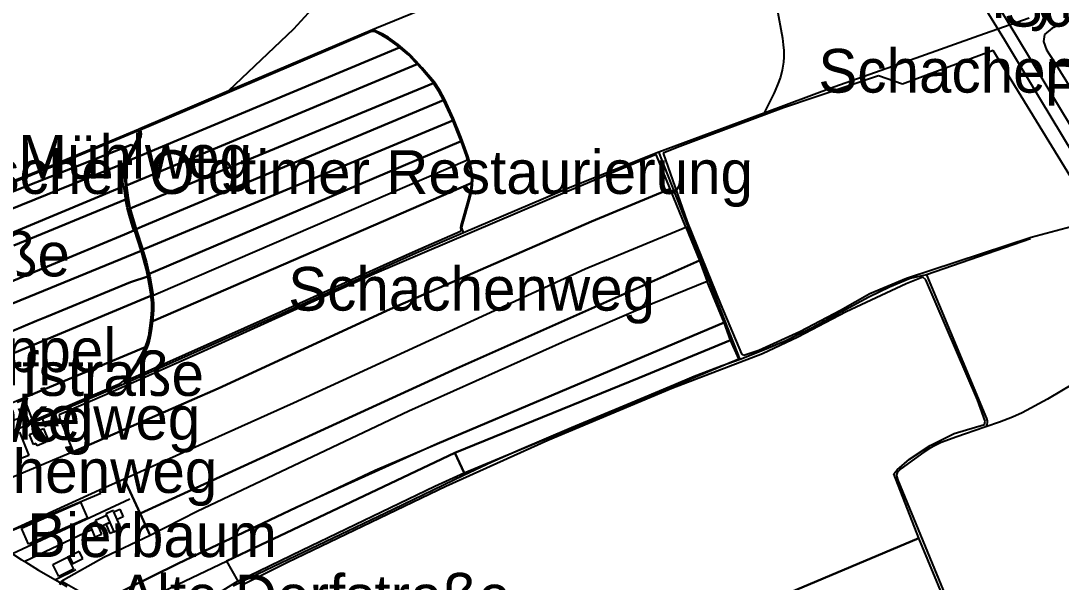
# Model space of a CAD drawing. Extents: x -3657 to 4700, y -7332 to 8131.
# Drawn here: x -1506 to -472, y -3259 to -2701 of the extents above; entities that cross this region are included whole.
import ezdxf

# ---------------------------------------------------------------- set-up
doc = ezdxf.new("R2010")
doc.units = 0
for name, color, linetype in [('OSM_BUILDING_GARAGE', 9, 'CONTINUOUS'), ('OSM_BUILDING_HOUSE', 9, 'CONTINUOUS'), ('OSM_BUILDING_ROOF', 9, 'CONTINUOUS'), ('OSM_BUILDING_YES', 9, 'CONTINUOUS'), ('OSM_HIGHWAY_MOTORWAY', 8, 'CONTINUOUS'), ('OSM_HIGHWAY_RESIDENTIAL', 8, 'CONTINUOUS'), ('OSM_HIGHWAY_SERVICE', 8, 'CONTINUOUS'), ('OSM_HIGHWAY_TRACK', 8, 'CONTINUOUS'), ('OSM_HIGHWAY_UNCLASSIFIED', 8, 'CONTINUOUS'), ('OSM_LABELS', 8, 'CONTINUOUS'), ('OSM_LANDUSE_FARMLAND', 3, 'CONTINUOUS'), ('OSM_LANDUSE_RESIDENTIAL', 3, 'CONTINUOUS')]:
    doc.layers.add(name, color=color, linetype=linetype)

msp = doc.modelspace()

# ---------------------------------------------------------------- linework, layer by layer
at = {"layer": 'OSM_BUILDING_GARAGE'}
for p, q in [((-1509.836221, -3079.760991), (-1503.852081, -3077.537092)), ((-1503.852081, -3077.537092), (-1500.84105, -3085.632083)), ((-1500.84105, -3085.632083), (-1506.82519, -3087.855981))]:
    msp.add_line(p, q, dxfattribs=at)
at = {"layer": 'OSM_BUILDING_HOUSE'}
for p, q in [((-1414.279593, -3187.575592), (-1421.659274, -3190.822483)), ((-1421.659274, -3190.822483), (-1421.120777, -3192.056747)), ((-1421.120777, -3192.056747), (-1417.806367, -3199.484568)), ((-1413.733511, -3188.820975), (-1414.279593, -3187.575592)), ((-1410.396348, -3196.426708), (-1413.733511, -3188.820975)), ((-1417.806367, -3199.484568), (-1413.801772, -3208.535835)), ((-1413.801772, -3208.535835), (-1406.475182, -3205.288943)), ((-1406.475182, -3205.288943), (-1410.396348, -3196.426708)), ((-1474.522969, -3241.282741), (-1459.847036, -3233.954995)), ((-1459.847036, -3233.954995), (-1456.305093, -3241.060351)), ((-1468.67535, -3253.002686), (-1474.522969, -3241.282741)), ((-1453.999417, -3245.68606), (-1468.67535, -3253.002686)), ((-1456.305093, -3241.060351), (-1453.999417, -3245.68606))]:
    msp.add_line(p, q, dxfattribs=at)
at = {"layer": 'OSM_BUILDING_ROOF'}
for p, q in [((-1458.155702, -3233.109914), (-1459.847036, -3233.954995)), ((-1459.847036, -3233.954995), (-1456.305093, -3241.060351)), ((-1454.613758, -3240.21527), (-1458.155702, -3233.109914)), ((-1456.305093, -3241.060351), (-1454.613758, -3240.21527))]:
    msp.add_line(p, q, dxfattribs=at)
at = {"layer": 'OSM_BUILDING_YES'}
for p, q in [((-1508.52411, -3086.232535), (-1505.095933, -3094.705589)), ((-1505.095933, -3094.705589), (-1516.844264, -3099.464732)), ((-1507.553298, -3109.59459), (-1498.300256, -3132.723134)), ((-1497.761759, -3111.807369), (-1483.707752, -3105.947396)), ((-1493.59789, -3121.814912), (-1497.761759, -3111.807369)), ((-1483.707752, -3105.947396), (-1479.323933, -3116.455316)), ((-1490.973666, -3120.725202), (-1493.59789, -3121.814912)), ((-1489.980102, -3123.115893), (-1490.973666, -3120.725202)), ((-1481.462751, -3119.557655), (-1489.980102, -3123.115893)), ((-1479.323933, -3116.455316), (-1482.243951, -3117.678461)), ((-1482.243951, -3117.678461), (-1481.462751, -3119.557655)), ((-1498.300256, -3132.723134), (-1506.817606, -3136.136819)), ((-1505.56617, -3205.022076), (-1446.961037, -3179.191494)), ((-1446.961037, -3179.191494), (-1440.021254, -3194.936696)), ((-1440.021254, -3194.936696), (-1498.633972, -3220.767277)), ((-1432.216844, -3196.927085), (-1421.120777, -3192.056747)), ((-1421.120777, -3192.056747), (-1417.806367, -3199.484568)), ((-1413.733511, -3188.820975), (-1407.931398, -3186.274611)), ((-1410.396348, -3196.426708), (-1413.733511, -3188.820975)), ((-1404.594235, -3193.880344), (-1410.396348, -3196.426708)), ((-1407.931398, -3186.274611), (-1404.594235, -3193.880344)), ((-1498.633972, -3220.767277), (-1505.56617, -3205.022076)), ((-1437.859683, -3201.185851), (-1431.556996, -3198.428216)), ((-1435.182368, -3207.301572), (-1437.859683, -3201.185851)), ((-1431.556996, -3198.428216), (-1432.216844, -3196.927085)), ((-1431.556996, -3198.428216), (-1428.879681, -3204.532818)), ((-1428.879681, -3204.532818), (-1431.556996, -3198.428216)), ((-1421.484831, -3201.108014), (-1428.879681, -3204.532818)), ((-1428.879681, -3204.532818), (-1425.982416, -3211.148916)), ((-1421.484831, -3201.108014), (-1417.806367, -3199.484568)), ((-1417.806367, -3199.484568), (-1421.484831, -3201.108014)), ((-1419.839003, -3204.844164), (-1421.484831, -3201.108014)), ((-1417.495404, -3210.159281), (-1419.839003, -3204.844164)), ((-1417.806367, -3199.484568), (-1413.801772, -3208.535835)), ((-1432.277519, -3213.91767), (-1435.182368, -3207.301572)), ((-1425.982416, -3211.148916), (-1432.277519, -3213.91767)), ((-1413.801772, -3208.535835), (-1417.495404, -3210.159281)), ((-1448.220057, -3228.15062), (-1458.155702, -3233.109914)), ((-1458.155702, -3233.109914), (-1454.613758, -3240.21527)), ((-1454.613758, -3240.21527), (-1444.678114, -3235.255976)), ((-1444.678114, -3235.255976), (-1448.220057, -3228.15062))]:
    msp.add_line(p, q, dxfattribs=at)
at = {"layer": 'OSM_HIGHWAY_MOTORWAY'}
for p, q in [((-554.816015, -2676.50147), (-528.399336, -2719.800774)), ((-516.271782, -2716.620599), (-539.222362, -2678.047079)), ((-528.399336, -2719.800774), (-492.79029, -2778.878639)), ((-400.396382, -2908.498565), (-516.271782, -2716.620599)), ((-492.79029, -2778.878639), (-449.392002, -2850.7328))]:
    msp.add_line(p, q, dxfattribs=at)
at = {"layer": 'OSM_HIGHWAY_RESIDENTIAL'}
for p, q in [((-554.049984, -2715.330738), (-503.97737, -2698.006569)), ((-616.333581, -2737.736516), (-554.049984, -2715.330738)), ((-698.033399, -2766.536002), (-616.333581, -2737.736516)), ((-767.271947, -2792.166432), (-698.033399, -2766.536002)), ((-872.142294, -2830.984581), (-767.271947, -2792.166432)), ((-960.175137, -2866.255612), (-872.142294, -2830.984581)), ((-1066.114894, -2911.111645), (-960.175137, -2866.255612)), ((-1113.373672, -2931.349122), (-1066.114894, -2911.111645)), ((-1145.114643, -2945.570953), (-1113.373672, -2931.349122)), ((-1246.109331, -2991.383263), (-1145.114643, -2945.570953)), ((-1403.979894, -3061.436067), (-1246.109331, -2991.383263)), ((-1484.921266, -3096.151123), (-1403.979894, -3061.436067)), ((-1527.985837, -3113.986789), (-1497.663161, -3101.455121)), ((-1497.663161, -3101.455121), (-1487.788192, -3097.374267)), ((-1487.788192, -3097.374267), (-1484.921266, -3096.151123)), ((-1514.515834, -3230.608028), (-1505.90747, -3235.989863)), ((-1505.90747, -3235.989863), (-1502.221422, -3238.269359)), ((-1502.221422, -3238.269359), (-1488.73625, -3246.620098)), ((-1488.73625, -3246.620098), (-1471.868408, -3256.505327)), ((-1471.868408, -3256.505327), (-1460.552391, -3263.132544))]:
    msp.add_line(p, q, dxfattribs=at)
at = {"layer": 'OSM_HIGHWAY_SERVICE'}
for p, q in [((-1502.934362, -3087.45568), (-1497.663161, -3101.455121)), ((-1481.568934, -3104.557459), (-1484.921266, -3096.151123)), ((-1397.866818, -3176.233709), (-1514.515834, -3230.608028)), ((-1435.910476, -3206.66776), (-1502.221422, -3238.269359)), ((-1451.564805, -3246.319871), (-1471.868408, -3256.505327))]:
    msp.add_line(p, q, dxfattribs=at)
at = {"layer": 'OSM_HIGHWAY_TRACK'}
for p, q in [((-1152.805287, -2707.747244), (-1000.259016, -2645.466966)), ((-1234.884328, -2708.736879), (-1216.628529, -2689.033138)), ((-754.841015, -2687.498648), (-749.243682, -2718.232926)), ((-1299.390172, -2770.172076), (-1234.884328, -2708.736879)), ((-1146.343326, -2714.163191), (-1156.825052, -2709.459646)), ((-1140.852176, -2717.521278), (-1146.343326, -2714.163191)), ((-1131.28817, -2724.337527), (-1140.852176, -2717.521278)), ((-749.243682, -2718.232926), (-748.325962, -2724.849024)), ((-1119.790127, -2733.900291), (-1131.28817, -2724.337527)), ((-748.325962, -2724.849024), (-747.817803, -2730.241978)), ((-747.817803, -2730.241978), (-747.719205, -2737.158302)), ((-1113.282659, -2740.92781), (-1119.790127, -2733.900291)), ((-747.719205, -2737.158302), (-748.128766, -2741.939684)), ((-1107.184752, -2747.532789), (-1113.282659, -2740.92781)), ((-1095.079952, -2761.988129), (-1107.184752, -2747.532789)), ((-749.34228, -2749.879002), (-751.071537, -2756.795326)), ((-748.128766, -2741.939684), (-749.34228, -2749.879002)), ((-751.071537, -2756.795326), (-753.923295, -2764.434418)), ((-1089.482619, -2770.438944), (-1095.079952, -2761.988129)), ((-1084.803006, -2778.978714), (-1089.482619, -2770.438944)), ((-753.923295, -2764.434418), (-757.480407, -2772.473811)), ((-1076.15672, -2797.804015), (-1084.803006, -2778.978714)), ((-757.480407, -2772.473811), (-767.271947, -2792.166432)), ((-1068.526752, -2816.940662), (-1076.15672, -2797.804015)), ((-1387.916005, -2811.447633), (-1389.402559, -2808.489848)), ((-1388.120785, -2815.617442), (-1387.817407, -2813.171154)), ((-1387.817407, -2813.171154), (-1387.916005, -2811.447633)), ((-1400.36969, -2839.33532), (-1389.645262, -2819.275756)), ((-1389.645262, -2819.275756), (-1388.120785, -2815.617442)), ((-1062.019284, -2834.95424), (-1068.526752, -2816.940662)), ((-791.132662, -3037.25117), (-872.142294, -2830.984581)), ((-1402.356819, -2847.063368), (-1401.689387, -2842.793483)), ((-1401.689387, -2842.793483), (-1400.36969, -2839.33532)), ((-1059.68327, -2842.582212), (-1062.019284, -2834.95424)), ((-1058.257392, -2848.386587), (-1059.68327, -2842.582212)), ((-1402.76638, -2852.456322), (-1402.356819, -2847.063368)), ((-1402.667782, -2858.560923), (-1402.76638, -2852.456322)), ((-1057.241074, -2854.391113), (-1058.257392, -2848.386587)), ((-1057.036293, -2858.149502), (-1057.241074, -2854.391113)), ((-1402.356819, -2864.465374), (-1402.667782, -2858.560923)), ((-1400.733745, -2876.974803), (-1402.356819, -2864.465374)), ((-1058.052611, -2869.446906), (-1057.339672, -2864.265223)), ((-1057.339672, -2864.265223), (-1057.036293, -2858.149502)), ((-1059.577088, -2876.37435), (-1058.052611, -2869.446906)), ((-1399.004487, -2886.448611), (-1400.733745, -2876.974803)), ((-1064.871042, -2895.199651), (-1059.577088, -2876.37435)), ((-1396.971852, -2893.665161), (-1399.004487, -2886.448611)), ((-1393.710533, -2904.66234), (-1396.971852, -2893.665161)), ((-1067.616617, -2904.562264), (-1064.871042, -2895.199651)), ((-1385.17043, -2931.215688), (-1393.710533, -2904.66234)), ((-1067.813813, -2906.285786), (-1067.616617, -2904.562264)), ((-1067.616617, -2907.609005), (-1067.813813, -2906.285786)), ((-1066.114894, -2911.111645), (-1067.616617, -2907.609005)), ((-502.566661, -2917.3608), (-606.011129, -2953.143328)), ((-1382.318672, -2941.089798), (-1385.17043, -2931.215688)), ((-1380.900378, -2946.994248), (-1382.318672, -2941.089798)), ((-1379.171121, -2954.722296), (-1380.900378, -2946.994248)), ((-1377.84384, -2962.250192), (-1379.171121, -2954.722296)), ((-622.325306, -2957.012911), (-642.659247, -2965.630518)), ((-606.011129, -2953.143328), (-622.325306, -2957.012911)), ((-606.011129, -2953.143328), (-546.22282, -3096.184481)), ((-1376.220765, -2972.124302), (-1377.84384, -2962.250192)), ((-642.659247, -2965.630518), (-663.228306, -2975.571344)), ((-1375.507826, -2977.828601), (-1376.220765, -2972.124302)), ((-1375.098265, -2981.687065), (-1375.507826, -2977.828601)), ((-663.228306, -2975.571344), (-690.850914, -2990.382509)), ((-1375.811205, -2996.142406), (-1375.204448, -2988.002937)), ((-1375.204448, -2988.002937), (-1375.098265, -2981.687065)), ((-1376.933705, -3006.416817), (-1375.811205, -2996.142406)), ((-690.850914, -2990.382509), (-719.687036, -3006.016515)), ((-1378.253401, -3014.055909), (-1376.933705, -3006.416817)), ((-719.687036, -3006.016515), (-745.625894, -3018.726095)), ((-1379.777878, -3020.16051), (-1378.253401, -3014.055909)), ((-745.625894, -3018.726095), (-765.193804, -3027.188029)), ((-1384.662271, -3031.758141), (-1381.711915, -3025.653539)), ((-1381.711915, -3025.653539), (-1379.777878, -3020.16051)), ((-765.193804, -3027.188029), (-791.132662, -3037.25117)), ((-1395.341193, -3049.060071), (-1389.440482, -3040.208955)), ((-1389.440482, -3040.208955), (-1384.662271, -3031.758141)), ((-791.132662, -3037.25117), (-809.130589, -3043.689356)), ((-1403.979894, -3061.436067), (-1395.341193, -3049.060071)), ((-809.130589, -3043.689356), (-836.882133, -3054.319591)), ((-441.291797, -3050.505605), (-485.539545, -3076.758728)), ((-836.882133, -3054.319591), (-857.147814, -3062.914959)), ((-857.147814, -3062.914959), (-903.822589, -3082.329594)), ((-485.539545, -3076.758728), (-510.765463, -3090.491301)), ((-903.822589, -3082.329594), (-959.022299, -3105.469258)), ((-510.765463, -3090.491301), (-520.526665, -3094.772306)), ((-533.344405, -3099.553688), (-546.837162, -3104.435145)), ((-545.813259, -3101.977737), (-546.837162, -3104.435145)), ((-546.22282, -3096.184481), (-545.714661, -3098.219349)), ((-545.608479, -3099.94287), (-545.813259, -3101.977737)), ((-545.714661, -3098.219349), (-545.608479, -3099.94287)), ((-520.526665, -3094.772306), (-533.344405, -3099.553688)), ((-959.022299, -3105.469258), (-1010.960691, -3127.496973)), ((-548.801537, -3105.146792), (-575.862895, -3114.209179)), ((-546.837162, -3104.435145), (-548.801537, -3105.146792)), ((-597.220739, -3122.760069), (-603.015267, -3125.906885)), ((-591.380703, -3119.89124), (-597.220739, -3122.760069)), ((-575.862895, -3114.209179), (-591.380703, -3119.89124)), ((-1010.960691, -3127.496973), (-1038.082724, -3139.339232)), ((-608.673275, -3129.454003), (-631.396321, -3146.066525)), ((-603.015267, -3125.906885), (-608.673275, -3129.454003)), ((-1038.082724, -3139.339232), (-1066.167985, -3152.627026)), ((-1066.167985, -3152.627026), (-1136.073965, -3186.374686)), ((-635.21889, -3149.91387), (-635.727049, -3152.048813)), ((-635.727049, -3152.048813), (-635.42367, -3153.983604)), ((-635.42367, -3153.983604), (-634.346677, -3157.36393)), ((-633.899194, -3148.290424), (-635.21889, -3149.91387)), ((-631.396321, -3146.066525), (-633.899194, -3148.290424)), ((-634.346677, -3157.36393), (-563.310612, -3330.07189)), ((-1136.073965, -3186.374686), (-1285.427178, -3257.695112)), ((-1285.427178, -3257.695112), (-1295.067029, -3262.56545))]:
    msp.add_line(p, q, dxfattribs=at)
at = {"layer": 'OSM_HIGHWAY_UNCLASSIFIED'}
for p, q in [((-395.201026, -2672.009195), (-481.110219, -2708.247621)), ((-1299.390172, -2770.172076), (-1156.825052, -2709.459646)), ((-1156.825052, -2709.459646), (-1152.805287, -2707.747244)), ((-481.110219, -2708.247621), (-488.70985, -2714.585732)), ((-488.70985, -2714.585732), (-489.748921, -2721.42422)), ((-489.748921, -2721.42422), (-486.639292, -2729.786079)), ((-486.639292, -2729.786079), (-478.683192, -2741.950804)), ((-478.683192, -2741.950804), (-398.651955, -2871.314981)), ((-1388.143539, -2807.967231), (-1299.390172, -2770.172076)), ((-1479.809339, -2846.14045), (-1389.402559, -2808.489848)), ((-1389.402559, -2808.489848), (-1388.143539, -2807.967231)), ((-1572.218416, -2883.17948), (-1479.809339, -2846.14045))]:
    msp.add_line(p, q, dxfattribs=at)
at = {"layer": 'OSM_LANDUSE_FARMLAND'}
for p, q in [((-1157.636589, -2711.505633), (-1298.77583, -2771.61761)), ((-1154.17049, -2711.917054), (-1157.636589, -2711.505633)), ((-1146.965252, -2715.341858), (-1154.17049, -2711.917054)), ((-1141.580284, -2718.633227), (-1146.965252, -2715.341858)), ((-1132.099707, -2725.393879), (-1141.580284, -2718.633227)), ((-1395.743169, -2838.223371), (-1129.786447, -2727.317551)), ((-1129.786447, -2727.317551), (-1395.743169, -2838.223371)), ((-1129.786447, -2727.317551), (-1132.099707, -2725.393879)), ((-1120.707846, -2734.867687), (-1129.786447, -2727.317551)), ((-539.700184, -2730.275336), (-629.841507, -2763.911802)), ((-436.612185, -2898.546619), (-539.700184, -2730.275336)), ((-1114.261054, -2741.828489), (-1120.707846, -2734.867687)), ((-1395.113659, -2861.774457), (-1112.440784, -2743.796639)), ((-1112.440784, -2743.796639), (-1395.113659, -2861.774457)), ((-1112.440784, -2743.796639), (-1114.261054, -2741.828489)), ((-1108.178316, -2748.411229), (-1112.440784, -2743.796639)), ((-1096.141776, -2762.788733), (-1108.178316, -2748.411229)), ((-653.588455, -2755.583302), (-748.15152, -2787.207139)), ((-629.841507, -2763.911802), (-653.588455, -2755.583302)), ((-1096.141776, -2762.788733), (-1392.815567, -2885.336661)), ((-1392.815567, -2885.336661), (-1096.141776, -2762.788733)), ((-1298.77583, -2771.61761), (-1387.726393, -2809.557319)), ((-1090.620288, -2771.117233), (-1096.141776, -2762.788733)), ((-1085.993767, -2779.579167), (-1090.620288, -2771.117233)), ((-1385.557237, -2905.31839), (-1085.993767, -2779.579167)), ((-1085.993767, -2779.579167), (-1385.557237, -2905.31839)), ((-1077.377819, -2798.337751), (-1085.993767, -2779.579167)), ((-748.15152, -2787.207139), (-822.039342, -2814.894675)), ((-1076.771062, -2799.861121), (-1378.518857, -2925.46691)), ((-1378.518857, -2925.46691), (-1076.771062, -2799.861121)), ((-1076.771062, -2799.861121), (-1077.377819, -2798.337751)), ((-1069.770604, -2817.407681), (-1076.771062, -2799.861121)), ((-1389.599755, -2810.246727), (-1479.217751, -2847.597103)), ((-1388.871647, -2811.703381), (-1389.599755, -2810.246727)), ((-1389.061259, -2815.361694), (-1388.780633, -2813.137796)), ((-1388.780633, -2813.137796), (-1388.871647, -2811.703381)), ((-1387.726393, -2809.557319), (-1386.914856, -2811.169645)), ((-1386.793505, -2813.204513), (-1387.127221, -2815.88431)), ((-1386.914856, -2811.169645), (-1386.793505, -2813.204513)), ((-1388.727542, -2819.720535), (-1399.444386, -2839.757861)), ((-1394.104925, -2825.580508), (-1390.517475, -2818.864334)), ((-1390.517475, -2818.864334), (-1389.061259, -2815.361694)), ((-1387.127221, -2815.88431), (-1388.727542, -2819.720535)), ((-1372.557471, -2949.640688), (-1068.610181, -2820.621214)), ((-1068.610181, -2820.621214), (-1372.557471, -2949.640688)), ((-1068.610181, -2820.621214), (-1069.770604, -2817.407681)), ((-1063.278305, -2835.376781), (-1068.610181, -2820.621214)), ((-822.039342, -2814.894675), (-853.780313, -2826.770294)), ((-1580.788857, -2896.467274), (-1396.660889, -2824.268408)), ((-1396.660889, -2824.268408), (-1580.788857, -2896.467274)), ((-1401.249488, -2838.935019), (-1394.104925, -2825.580508)), ((-1396.660889, -2824.268408), (-1394.104925, -2825.580508)), ((-1394.104925, -2825.580508), (-1396.660889, -2824.268408)), ((-874.546568, -2833.842291), (-962.74627, -2870.525497)), ((-860.909707, -2867.867938), (-874.546568, -2833.842291)), ((-853.780313, -2826.770294), (-867.879827, -2832.307801)), ((-867.879827, -2832.307801), (-843.89776, -2900.459171)), ((-1404.996212, -2842.893558), (-1574.053856, -2911.67874)), ((-1574.053856, -2911.67874), (-1404.996212, -2842.893558)), ((-1403.714438, -2842.370942), (-1404.996212, -2842.893558)), ((-1404.996212, -2842.893558), (-1403.714438, -2842.370942)), ((-1404.412208, -2846.818739), (-1403.714438, -2842.370942)), ((-1403.714438, -2842.370942), (-1402.62986, -2842.548854)), ((-1402.62986, -2842.548854), (-1401.249488, -2838.935019)), ((-1400.703407, -2843.06035), (-1401.348086, -2847.174563)), ((-1399.444386, -2839.757861), (-1400.703407, -2843.06035)), ((-1399.444386, -2839.757861), (-1395.743169, -2838.223371)), ((-1395.743169, -2838.223371), (-1399.444386, -2839.757861)), ((-1369.849818, -2971.579447), (-1062.117882, -2839.157408)), ((-1369.849818, -2971.579447), (-1062.117882, -2839.157408)), ((-1062.117882, -2839.157408), (-1063.278305, -2835.376781)), ((-1062.117882, -2839.157408), (-1060.965044, -2842.938036)), ((-1060.965044, -2842.938036), (-1059.561919, -2848.653455)), ((-1479.217751, -2847.597103), (-1571.634413, -2884.636133)), ((-1404.829354, -2852.389605), (-1404.412208, -2846.818739)), ((-1404.730756, -2858.62764), (-1404.829354, -2852.389605)), ((-1401.348086, -2847.174563), (-1401.750062, -2852.48968)), ((-1401.750062, -2852.48968), (-1401.651464, -2858.527565)), ((-1059.561919, -2848.653455), (-1058.56077, -2854.535667)), ((-1058.56077, -2854.535667), (-1058.363574, -2858.160621)), ((-1404.434962, -2865.443889), (-1404.730756, -2858.62764)), ((-1401.651464, -2858.527565), (-1401.348086, -2864.376418)), ((-1401.348086, -2864.376418), (-1395.113659, -2861.774457)), ((-1395.113659, -2861.774457), (-1401.348086, -2864.376418)), ((-1401.348086, -2864.376418), (-1399.732596, -2876.81913)), ((-1058.568355, -2862.241475), (-1371.973467, -2998.03272)), ((-1371.973467, -2998.03272), (-1058.568355, -2862.241475)), ((-1058.666953, -2864.131789), (-1059.364723, -2869.213397)), ((-1058.568355, -2862.241475), (-1058.666953, -2864.131789)), ((-1058.363574, -2858.160621), (-1058.568355, -2862.241475)), ((-1532.900568, -2918.817454), (-1406.103543, -2866.144417)), ((-1406.103543, -2866.144417), (-1532.900568, -2918.817454)), ((-1406.103543, -2866.144417), (-1404.434962, -2865.443889)), ((-1404.434962, -2865.443889), (-1406.103543, -2866.144417)), ((-1403.934387, -2865.232619), (-1404.434962, -2865.443889)), ((-1402.371988, -2877.241671), (-1403.934387, -2865.232619)), ((-962.74627, -2870.525497), (-1154.746909, -2952.276007)), ((-1059.364723, -2869.213397), (-1060.866446, -2876.040766)), ((-939.022074, -2900.125587), (-860.909707, -2867.867938)), ((-860.909707, -2867.867938), (-939.022074, -2900.125587)), ((-845.126443, -2905.763169), (-860.909707, -2867.867938)), ((-1402.13687, -2878.520412), (-1513.271982, -2924.110332)), ((-1513.271982, -2924.110332), (-1402.13687, -2878.520412)), ((-1402.13687, -2878.520412), (-1402.371988, -2877.241671)), ((-1400.619978, -2886.815554), (-1402.13687, -2878.520412)), ((-1399.732596, -2876.81913), (-1398.010923, -2886.215101)), ((-1392.815567, -2885.336661), (-1397.692376, -2887.34929)), ((-1397.692376, -2887.34929), (-1392.815567, -2885.336661)), ((-1060.866446, -2876.040766), (-1066.145231, -2894.832708)), ((-1398.564589, -2894.13218), (-1400.619978, -2886.815554)), ((-1395.30327, -2905.151597), (-1398.564589, -2894.13218)), ((-1398.010923, -2886.215101), (-1397.692376, -2887.34929)), ((-1397.692376, -2887.34929), (-1395.993456, -2893.387174)), ((-1395.993456, -2893.387174), (-1392.747307, -2904.362113)), ((-1066.145231, -2894.832708), (-1068.921144, -2904.295396)), ((-1393.968405, -2909.276929), (-1395.30327, -2905.151597)), ((-1392.747307, -2904.362113), (-1391.617222, -2907.853634)), ((-1391.617222, -2907.853634), (-1385.557237, -2905.31839)), ((-1385.557237, -2905.31839), (-1391.617222, -2907.853634)), ((-1139.183594, -2987.491441), (-939.022074, -2900.125587)), ((-939.022074, -2900.125587), (-1139.183594, -2987.491441)), ((-1068.921144, -2904.295396), (-1069.156263, -2906.308025)), ((-1069.156263, -2906.308025), (-1068.905975, -2907.975949)), ((-945.248917, -2947.261116), (-845.126443, -2905.763169)), ((-945.248917, -2947.261116), (-845.126443, -2905.763169)), ((-845.126443, -2905.763169), (-831.466828, -2939.010453)), ((-843.89776, -2900.459171), (-810.480623, -2983.021405)), ((-501.793046, -2915.726235), (-436.612185, -2898.546619)), ((-1616.921231, -3001.857825), (-1403.403475, -2913.190991)), ((-1403.403475, -2913.190991), (-1616.921231, -3001.857825)), ((-1403.403475, -2913.190991), (-1393.968405, -2909.276929)), ((-1393.968405, -2909.276929), (-1403.403475, -2913.190991)), ((-1393.308557, -2909.065659), (-1393.968405, -2909.276929)), ((-1386.732829, -2929.503286), (-1393.308557, -2909.065659)), ((-1391.617222, -2907.853634), (-1385.071832, -2928.202306)), ((-1069.110756, -2910.377759), (-1114.041105, -2929.825752)), ((-1068.905975, -2907.975949), (-1069.110756, -2910.377759)), ((-625.814158, -2956.612609), (-501.793046, -2915.726235)), ((-1378.518857, -2925.46691), (-1385.071832, -2928.202306)), ((-1385.071832, -2928.202306), (-1378.518857, -2925.46691)), ((-1490.943328, -2972.057585), (-1386.732829, -2929.503286)), ((-1386.732829, -2929.503286), (-1490.943328, -2972.057585)), ((-1386.095734, -2931.493676), (-1386.732829, -2929.503286)), ((-1383.259146, -2941.334427), (-1386.095734, -2931.493676)), ((-1385.071832, -2928.202306), (-1384.199619, -2930.915462)), ((-1384.199619, -2930.915462), (-1381.340277, -2940.82293)), ((-1114.041105, -2929.825752), (-1145.797245, -2944.047583)), ((-1381.840851, -2947.205519), (-1383.259146, -2941.334427)), ((-1380.119179, -2954.911327), (-1381.840851, -2947.205519)), ((-1381.340277, -2940.82293), (-1379.906814, -2946.760739)), ((-1379.906814, -2946.760739), (-1378.685715, -2952.242649)), ((-1145.797245, -2944.047583), (-1246.791932, -2989.859893)), ((-1235.293889, -3080.494877), (-945.248917, -2947.261116)), ((-1235.293889, -3080.494877), (-945.248917, -2947.261116)), ((-1073.085014, -3046.213481), (-831.466828, -2939.010453)), ((-831.466828, -2939.010453), (-1073.085014, -3046.213481)), ((-831.466828, -2939.010453), (-823.821691, -2959.837262)), ((-1380.119179, -2954.911327), (-1397.214555, -2960.53779)), ((-1397.214555, -2960.53779), (-1380.119179, -2954.911327)), ((-1378.799482, -2962.416985), (-1380.119179, -2954.911327)), ((-1378.685715, -2952.242649), (-1372.557471, -2949.640688)), ((-1372.557471, -2949.640688), (-1378.685715, -2952.242649)), ((-1378.685715, -2952.242649), (-1378.169972, -2954.522145)), ((-1378.169972, -2954.522145), (-1376.850276, -2962.0834)), ((-1154.746909, -2952.276007), (-1324.320296, -3029.300733)), ((-662.431937, -2971.668403), (-625.814158, -2956.612609)), ((-609.628917, -2955.689692), (-626.011354, -2962.161236)), ((-606.701315, -2958.147099), (-609.628917, -2955.689692)), ((-1397.214555, -2960.53779), (-1480.886332, -2995.119413)), ((-1480.886332, -2995.119413), (-1397.214555, -2960.53779)), ((-1377.176408, -2972.268855), (-1378.799482, -2962.416985)), ((-1376.850276, -2962.0834), (-1375.212032, -2971.979748)), ((-823.821691, -2959.837262), (-878.54358, -2982.02065)), ((-823.821691, -2959.837262), (-878.54358, -2982.02065)), ((-807.204136, -3000.701398), (-823.821691, -2959.837262)), ((-626.011354, -2962.161236), (-685.890676, -2990.160119)), ((-555.392434, -3077.492614), (-606.701315, -2958.147099)), ((-1580.568908, -3059.034256), (-1382.629635, -2976.560979)), ((-1382.629635, -2976.560979), (-1580.568908, -3059.034256)), ((-1577.792995, -3007.517647), (-1490.943328, -2972.057585)), ((-1490.943328, -2972.057585), (-1577.792995, -3007.517647)), ((-1382.629635, -2976.560979), (-1376.933705, -2974.181408)), ((-1376.933705, -2974.181408), (-1382.629635, -2976.560979)), ((-1376.933705, -2974.181408), (-1377.176408, -2972.268855)), ((-1376.463468, -2977.939796), (-1376.933705, -2974.181408)), ((-1376.069076, -2981.731543), (-1376.463468, -2977.939796)), ((-1375.212032, -2971.979748), (-1374.992083, -2973.792226)), ((-1374.992083, -2973.792226), (-1369.849818, -2971.579447)), ((-1374.992083, -2973.792226), (-1369.849818, -2971.579447)), ((-1374.499093, -2977.706287), (-1374.992083, -2973.792226)), ((-1374.081947, -2981.642587), (-1374.499093, -2977.706287)), ((-691.313566, -2988.558912), (-662.431937, -2971.668403)), ((-1376.774431, -2996.05345), (-1376.167674, -2987.958459)), ((-1376.167674, -2987.958459), (-1376.069076, -2981.731543)), ((-1374.802471, -2996.231362), (-1374.18813, -2988.047415)), ((-1374.18813, -2988.047415), (-1374.081947, -2981.642587)), ((-1310.091847, -3066.172971), (-1139.183594, -2987.491441)), ((-1139.183594, -2987.491441), (-1310.091847, -3066.172971)), ((-878.54358, -2982.02065), (-964.998855, -3019.270951)), ((-878.54358, -2982.02065), (-964.998855, -3019.270951)), ((-810.480623, -2983.021405), (-789.911564, -3031.724782)), ((-731.799421, -3009.563634), (-691.313566, -2988.558912)), ((-1490.753717, -2998.888921), (-1592.324823, -3041.498816)), ((-1592.324823, -3041.498816), (-1490.753717, -2998.888921)), ((-1480.886332, -2995.119413), (-1490.753717, -2998.888921)), ((-1490.753717, -2998.888921), (-1480.886332, -2995.119413)), ((-1246.791932, -2989.859893), (-1398.390146, -3057.19954)), ((-1377.889347, -3006.283383), (-1376.774431, -2996.05345)), ((-1375.924971, -3006.56137), (-1375.143772, -2999.400417)), ((-1375.143772, -2999.400417), (-1374.802471, -2996.231362)), ((-1371.973467, -2998.03272), (-1375.143772, -2999.400417)), ((-1375.143772, -2999.400417), (-1371.973467, -2998.03272)), ((-685.890676, -2990.160119), (-733.907901, -3015.178977)), ((-1379.201459, -3013.855758), (-1377.889347, -3006.283383)), ((-1377.259837, -3014.267179), (-1375.924971, -3006.56137)), ((-1092.250947, -3121.147742), (-807.204136, -3000.701398)), ((-807.204136, -3000.701398), (-1092.250947, -3121.147742)), ((-800.673915, -3018.359152), (-807.204136, -3000.701398)), ((-772.596239, -3028.233262), (-731.799421, -3009.563634)), ((-1382.606882, -3025.286596), (-1380.703182, -3019.882523)), ((-1380.703182, -3019.882523), (-1379.201459, -3013.855758)), ((-1378.807067, -3020.449617), (-1377.259837, -3014.267179)), ((-964.998855, -3019.270951), (-1120.707846, -3088.867855)), ((-964.998855, -3019.270951), (-1120.707846, -3088.867855)), ((-891.664698, -3055.498258), (-800.673915, -3018.359152)), ((-800.673915, -3018.359152), (-891.664698, -3055.498258)), ((-792.422021, -3036.695196), (-800.673915, -3018.359152)), ((-733.907901, -3015.178977), (-768.963282, -3031.658065)), ((-1382.606882, -3025.286596), (-1499.900577, -3074.023332)), ((-1499.900577, -3074.023332), (-1382.606882, -3025.286596)), ((-1324.320296, -3029.300733), (-1418.178006, -3070.932114)), ((-1385.519315, -3031.313361), (-1382.606882, -3025.286596)), ((-1383.75972, -3032.236279), (-1380.771442, -3026.042722)), ((-1380.771442, -3026.042722), (-1378.807067, -3020.449617)), ((-787.628641, -3033.059122), (-772.596239, -3028.233262)), ((-1396.137561, -3048.515216), (-1390.267188, -3039.697459)), ((-1394.506902, -3049.638285), (-1388.575853, -3040.742691)), ((-1390.267188, -3039.697459), (-1385.519315, -3031.313361)), ((-1388.575853, -3040.742691), (-1383.75972, -3032.236279)), ((-1065.606735, -3150.13626), (-792.422021, -3036.695196)), ((-768.963282, -3031.658065), (-858.998423, -3066.19521)), ((-789.911564, -3031.724782), (-787.628641, -3033.059122)), ((-1404.563898, -3059.089854), (-1396.137561, -3048.515216)), ((-1399.38371, -3056.621326), (-1394.506902, -3049.638285)), ((-1387.756731, -3190.555616), (-1073.085014, -3046.213481)), ((-1073.085014, -3046.213481), (-1387.756731, -3190.555616)), ((-1488.432871, -3095.839777), (-1407.506669, -3061.13584)), ((-1407.506669, -3061.13584), (-1404.563898, -3059.089854)), ((-1398.390146, -3057.19954), (-1399.38371, -3056.621326)), ((-1025.242231, -3110.01713), (-891.664698, -3055.498258)), ((-891.664698, -3055.498258), (-1025.242231, -3110.01713)), ((-1418.178006, -3070.932114), (-1468.296126, -3092.359376)), ((-1454.264873, -3129.287211), (-1310.091847, -3066.172971)), ((-1310.091847, -3066.172971), (-1454.264873, -3129.287211)), ((-858.998423, -3066.19521), (-982.481038, -3118.023165)), ((-1565.483414, -3100.832429), (-1503.328754, -3075.446628)), ((-1499.900577, -3074.023332), (-1503.328754, -3075.446628)), ((-1503.328754, -3075.446628), (-1499.900577, -3074.023332)), ((-1503.328754, -3075.446628), (-1494.682468, -3098.308304)), ((-1403.471735, -3155.951754), (-1235.293889, -3080.494877)), ((-1403.471735, -3155.951754), (-1235.293889, -3080.494877)), ((-547.459087, -3098.552933), (-555.392434, -3077.492614)), ((-1468.296126, -3092.359376), (-1467.477005, -3096.228959)), ((-1120.707846, -3088.867855), (-1331.032545, -3188.509629)), ((-1120.707846, -3088.867855), (-1331.032545, -3188.509629)), ((-1494.682468, -3098.308304), (-1488.432871, -3095.839777)), ((-1467.477005, -3096.228959), (-1454.264873, -3129.287211)), ((-578.305092, -3111.051243), (-548.156858, -3101.933259)), ((-548.156858, -3101.933259), (-547.459087, -3098.552933)), ((-1074.753595, -3130.221248), (-1025.242231, -3110.01713)), ((-1025.242231, -3110.01713), (-1074.753595, -3130.221248)), ((-602.370588, -3122.982459), (-578.305092, -3111.051243)), ((-1092.250947, -3121.147742), (-1232.737925, -3184.55109)), ((-1154.041554, -3147.256311), (-1092.250947, -3121.147742)), ((-982.481038, -3118.023165), (-1083.885287, -3163.679802)), ((-622.704529, -3136.303611), (-602.370588, -3122.982459)), ((-1454.264873, -3129.287211), (-1577.398603, -3180.670387)), ((-1280.997853, -3227.739199), (-1074.753595, -3130.221248)), ((-1074.753595, -3130.221248), (-1280.997853, -3227.739199)), ((-1065.606735, -3150.13626), (-1074.753595, -3130.221248)), ((-1074.753595, -3130.221248), (-1065.606735, -3150.13626)), ((-635.097539, -3147.000563), (-622.704529, -3136.303611)), ((-1232.737925, -3184.55109), (-1154.041554, -3147.256311)), ((-1094.579377, -3163.257261), (-1065.606735, -3150.13626)), ((-638.442286, -3150.892385), (-635.097539, -3147.000563)), ((-613.671435, -3214.962902), (-638.442286, -3150.892385)), ((-1427.984714, -3166.993411), (-1403.471735, -3155.951754)), ((-1387.756731, -3190.555616), (-1403.471735, -3155.951754)), ((-1083.885287, -3163.679802), (-1240.489245, -3238.914289)), ((-1226.882721, -3226.882998), (-1094.579377, -3163.257261)), ((-1529.328287, -3212.928035), (-1427.984714, -3166.993411)), ((-1349.8951, -3240.081836), (-1232.737925, -3184.55109)), ((-1232.737925, -3184.55109), (-1349.8951, -3240.081836)), ((-1377.851425, -3212.360941), (-1387.756731, -3190.555616)), ((-1331.032545, -3188.509629), (-1377.851425, -3212.360941)), ((-1331.032545, -3188.509629), (-1377.851425, -3212.360941)), ((-1377.851425, -3212.360941), (-1423.752585, -3234.043951)), ((-814.318361, -3299.38209), (-613.671435, -3214.962902)), ((-613.671435, -3214.962902), (-814.318361, -3299.38209)), ((-574.725226, -3308.511194), (-613.671435, -3214.962902)), ((-1290.675626, -3257.595037), (-1226.882721, -3226.882998)), ((-1423.752585, -3234.043951), (-1463.88197, -3256.738836)), ((-1301.999227, -3237.668906), (-1280.997853, -3227.739199)), ((-1280.997853, -3227.739199), (-1301.999227, -3237.668906)), ((-1428.553549, -3279.044538), (-1349.8951, -3240.081836)), ((-1349.8951, -3240.081836), (-1428.553549, -3279.044538)), ((-1410.441855, -3289.330069), (-1301.999227, -3237.668906)), ((-1301.999227, -3237.668906), (-1290.675626, -3257.595037)), ((-1240.489245, -3238.914289), (-1288.263767, -3262.520972)), ((-1463.88197, -3256.738836), (-1465.489876, -3257.650634)), ((-1465.489876, -3257.650634), (-1428.553549, -3279.044538))]:
    msp.add_line(p, q, dxfattribs=at)
at = {"layer": 'OSM_LANDUSE_RESIDENTIAL'}
for p, q in [((-1565.483414, -3100.832429), (-1503.328754, -3075.446628)), ((-1503.328754, -3075.446628), (-1494.682468, -3098.308304)), ((-1494.682468, -3098.308304), (-1493.370356, -3101.777586)), ((-1493.370356, -3101.777586), (-1467.477005, -3096.228959)), ((-1467.477005, -3096.228959), (-1454.264873, -3129.287211)), ((-1454.264873, -3129.287211), (-1577.398603, -3180.670387)), ((-1427.984714, -3166.993411), (-1403.471735, -3155.951754)), ((-1403.471735, -3155.951754), (-1387.756731, -3190.555616)), ((-1529.328287, -3212.928035), (-1426.695356, -3170.106869)), ((-1426.695356, -3170.106869), (-1427.984714, -3166.993411)), ((-1387.756731, -3190.555616), (-1377.851425, -3212.360941)), ((-1377.851425, -3212.360941), (-1423.752585, -3234.043951)), ((-1423.752585, -3234.043951), (-1463.88197, -3256.738836)), ((-1410.441855, -3289.330069), (-1301.999227, -3237.668906)), ((-1301.999227, -3237.668906), (-1290.675626, -3257.595037)), ((-1465.489876, -3257.650634), (-1467.765214, -3261.197753)), ((-1463.88197, -3256.738836), (-1465.489876, -3257.650634)), ((-1290.675626, -3257.595037), (-1324.691935, -3278.822148))]:
    msp.add_line(p, q, dxfattribs=at)

# ---------------------------------------------------------------- texts
at = {"layer": 'OSM_LABELS'}
for s, p in [('Pyhrn Autobahn', (-541.607676, -2698.151122)), ('Schachenweg', (-529.013677, -2706.668653)), ('Schachenweg', (-713.430334, -2772.235574)), ('Pyhrn Autobahn', (-488.922291, -2785.28285)), ('Mühlweg', (-1508.781021, -2857.752762)), ('Christian Deutscher Oldtimer Restaurierung', (-1904.555861, -2872.867262)), ('Alte Dorfstraße', (-1847.798833, -2954.810277)), ('Schachenweg', (-1240.496622, -2988.837276)), ('Familie Wippel', (-1792.174297, -3049.852732)), ('Alte Dorfstraße', (-1714.597443, -3073.568716)), ('Winkelweg', (-1608.574532, -3117.150285)), ('Johann-Wippel-Weg', (-1959.97547, -3119.250012)), ('Schachenweg', (-1675.685374, -3169.964585)), ('Kapelle Bierbaum', (-1709.921897, -3233.694799)), ('Alte Dorfstraße', (-1409.714894, -3294.602053))]:
    msp.add_text(s, height=43.418293, dxfattribs=at).set_placement(p)

doc.saveas('drawing.dxf')
